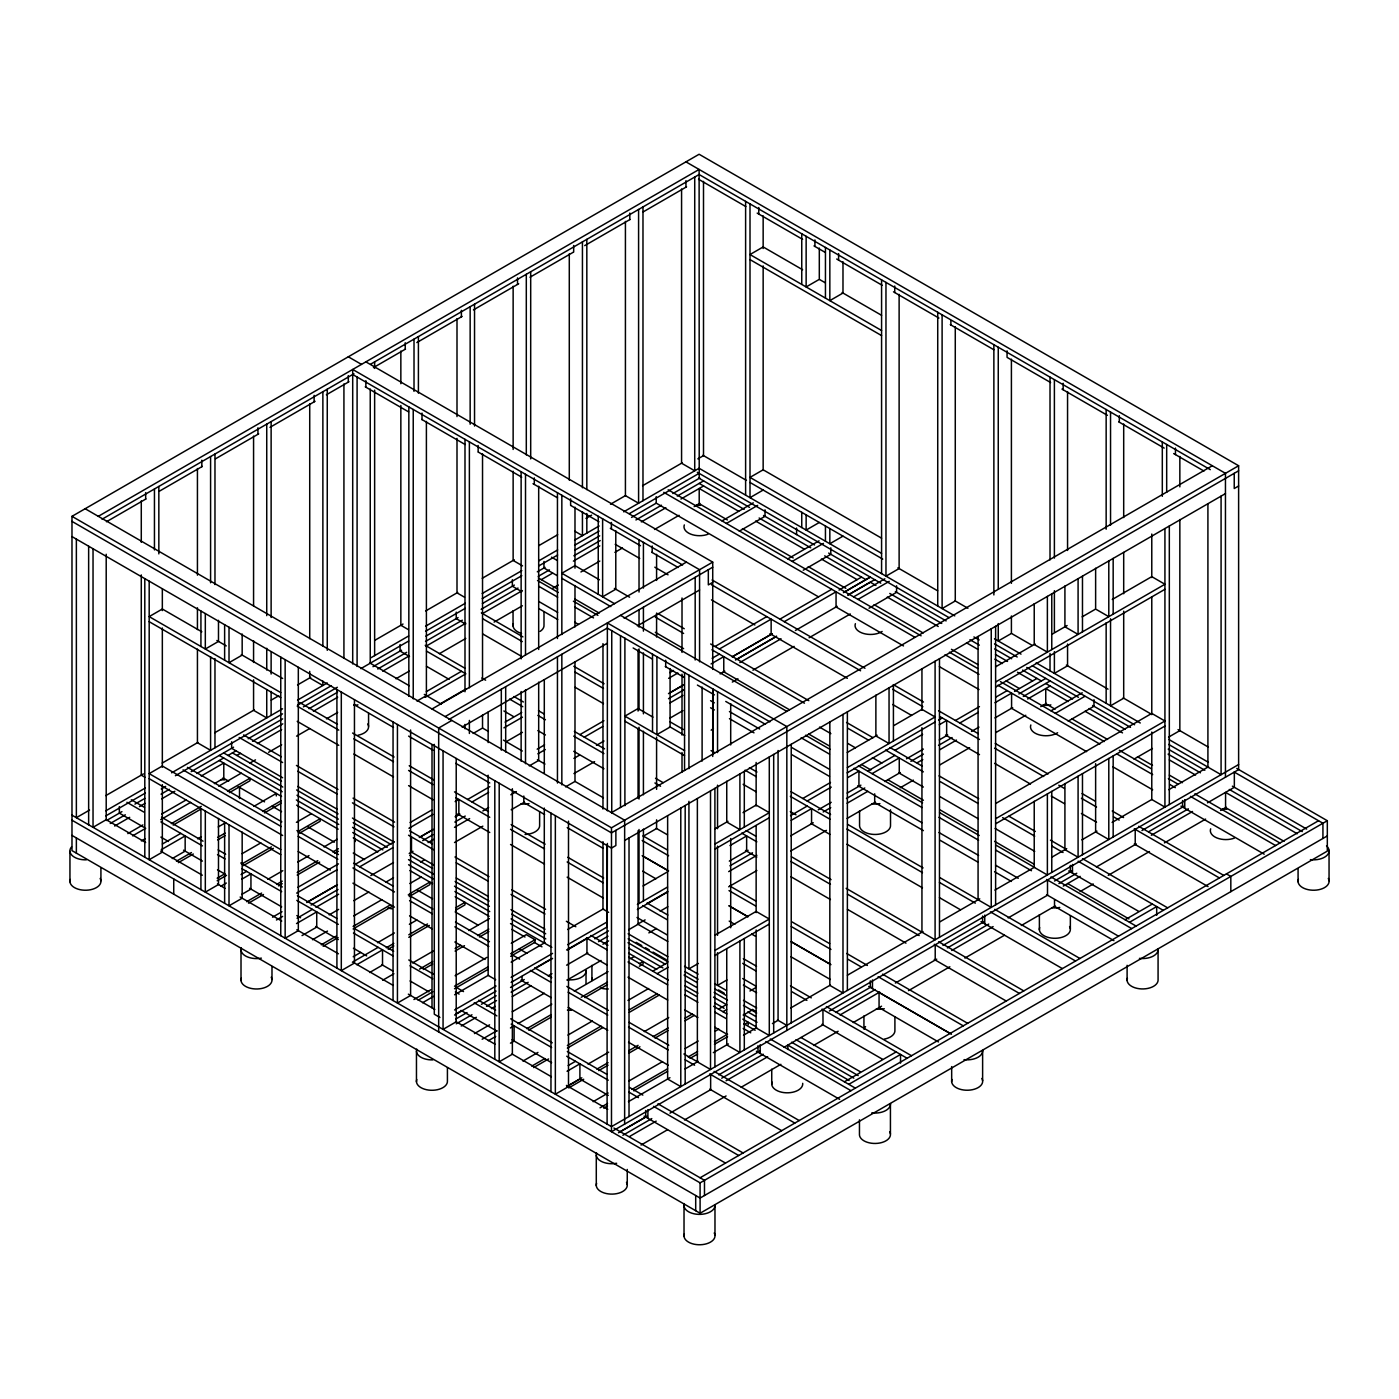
<?xml version="1.0" encoding="UTF-8"?>
<svg xmlns="http://www.w3.org/2000/svg" width="1399" height="1399" viewBox="0 0 1399 1399"><rect width="100%" height="100%" fill="white"/><g stroke="black" fill="none" stroke-linecap="round" stroke-linejoin="round"><path stroke-width="1.5" d="M1236.768 768.436L1327.319 820.723L1327.319 851.117L700.095 1213.248L71.979 850.609L71.979 516.336L699.115 154.257L1238.622 465.745L1238.622 769.625L611.485 1131.704L611.485 827.806L1238.622 465.745M98.297 516.336L699.115 169.454L699.22 478.353M102.057 519.221L353.947 373.795M370.875 364.037L699.115 174.525M106.446 521.757L145.916 498.971M159.084 491.364L202.313 466.409M215.481 458.82L258.71 433.847M269.99 427.342L315.107 401.286M326.387 394.78L348.946 381.752M373.446 367.605L405.518 349.085M416.832 342.563L462.107 316.419M473.422 309.896L518.697 283.752M530.011 277.212L573.398 252.17M584.712 245.629L629.987 219.503M643.19 211.879L686.577 186.819M105.817 795.611L143.415 773.909M162.214 763.067L197.924 742.432M214.851 732.674L254.321 709.888M271.249 700.112L278.768 695.775M297.567 684.915L310.718 677.326M374.722 640.375L403.017 624.041M425.646 610.961L457.718 592.459M482.235 578.294L514.307 559.775M538.825 545.627L557.694 534.733M585.989 518.399L591.637 515.129M610.506 504.235L625.598 495.526M642.578 485.733L682.187 462.859M89.536 810.091L76.368 817.681L76.368 539.122M697.856 458.872L703.505 455.619L703.505 181.398M105.817 810.808L145.304 788.022M171.622 772.825L282.528 708.803M297.567 700.112L327.261 682.957M370.875 657.792L408.63 635.985M425.611 626.192L465.22 603.319M482.2 593.508L521.81 570.652M538.79 560.842L557.641 549.947M574.622 540.154L599.139 525.989M623.674 511.842L699.115 468.28M105.817 815.879L145.304 793.093M175.382 775.728L282.528 713.857M297.567 705.183L331.406 685.65M360.855 668.635L370.245 663.213L370.245 389.009M370.91 662.829L408.63 641.057M425.611 631.246L465.22 608.373M482.2 598.58L521.81 575.706M538.79 565.913L557.641 555.018M574.622 545.225L599.139 531.06M629.323 513.643L699.115 473.334M106.604 820.496L121.94 811.63M134.934 804.128L144.901 798.374M161.252 788.949L165.659 786.395M191.191 771.653L233.563 747.188M248.183 738.742L282.615 718.876M303.373 706.897L337.334 687.276M372.973 666.693L401.565 650.203M425.873 636.16L458.068 617.571M482.393 603.529L514.36 585.079M537.303 571.824L545.068 567.347M575.024 550.052L599.699 535.817M631.544 517.42L656.376 503.08M672.902 493.55L699.815 478.003M110.259 823.486L125.315 814.795M139.428 806.611L145.041 803.358M161.06 794.142L169.384 789.316M196.822 773.507L223.665 757.978M228.037 755.443L236.169 750.756M252.572 741.278L282.773 723.843M309.004 708.698L337.509 692.243M377.765 669.002L406.672 652.319M425.541 641.424L462.352 620.177M481.151 609.317L518.015 588.035M538.178 576.388L549.457 569.883M573.887 555.77L600.206 540.574M635.933 519.956L661.465 505.214M677.273 496.085L703.592 480.889M114.648 826.022L129.705 817.331M161.689 798.864L174.858 791.257M201.194 776.043L223.788 763.015L223.788 778.194L214.379 783.632M236.816 755.443L240.541 753.292M257.364 743.586L281.636 729.561M313.393 711.234L337.666 697.209M382.749 671.188L409.173 655.939M426.153 646.128L465.78 623.255M482.76 613.444L522.387 590.57M541.308 579.658L552.622 573.118M573.38 561.121L599.804 545.872M641.319 521.914L665.854 507.75M680.946 499.023L703.592 485.96M574.989 565.668L561.838 573.258L614.563 603.703M127.816 833.612L142.873 824.92M161.689 814.043L186.154 799.931M249.879 763.085L255.492 759.849M268.556 752.312L281.636 744.758M296.571 736.136L309.651 728.582M326.457 718.876L337.666 712.406M395.952 678.76L409.173 671.135M439.356 653.7L465.78 638.451M494.092 622.1L522.387 605.767M552.622 588.314L558.288 585.044M580.935 571.964L599.804 561.069M614.895 552.36L622.45 547.988M654.522 529.469L679.057 515.304M694.149 506.595L699.815 503.325M132.608 835.868L145.706 828.295M160.693 819.657L190.649 802.361M218.734 786.151L241.205 773.175M141.369 840.939L145.111 838.77M171.325 823.644L201.281 806.349M227.495 791.204L249.966 778.229L249.966 780.764L229.366 792.656M173.196 825.095L201.281 808.867M763.154 490.052L750.004 497.659L750.004 203.887M162.389 843.999L180.768 833.384M426.363 691.596L461.478 671.31M722.024 520.9L753.274 502.853M416.989 701.056L426.398 695.635L426.398 421.414M161.252 849.718L185.158 835.92L185.158 851.117L172.287 858.549M425.191 697.332L465.867 673.846L426.503 651.13M726.413 523.436L757.646 505.389M197.644 838.84L201.386 836.672M218.244 826.949L225.729 822.612M253.814 806.401L276.285 793.425L276.285 795.961M439.986 703.977L465.867 689.042M739.267 531.2L765.008 516.336L765.008 509.831M432.011 708.996L686.402 562.118M176.466 861.189L191.436 852.551M217.649 837.406L225.152 833.087M262.592 811.472L281.321 800.665M178.338 862.641L193.324 854.002M217.649 839.942L225.152 835.623M264.463 812.924L281.321 803.183M445.162 716.585L712.721 562.118L712.721 669.422M448.939 719.471L607.218 628.081L769.905 721.849M624.181 618.306L712.721 567.19M451.825 720.433L438.674 728.04L438.674 1031.92M242.097 853.687L260.826 842.88M296.396 822.332L311.382 813.693M462.125 727.06L607.218 643.278M637.384 625.878L699.57 589.976M712.721 582.369L708.331 584.904L708.331 569.708M819.307 522.474L806.139 530.064L806.139 514.867M217.177 878.205L224.662 873.885M241.52 864.162L271.476 846.867M297.69 831.723L320.144 818.747L320.144 821.283L299.561 833.174M217.177 880.74L226.533 875.337M243.391 865.614L273.347 848.319M473.142 733.461L482.533 728.04L482.533 714.976M220.832 886.232L226.341 883.049M241.048 874.55L246.556 871.367M505.091 722.111L521.722 712.511M787.812 558.883L819.062 540.836M241.747 879.219L250.946 873.903L250.946 889.099L241.625 894.486M503.937 727.847L522.422 717.162M792.201 561.419L823.451 543.372M842.985 536.149L829.834 543.739L829.834 528.542M267.821 879.341L282.808 870.703M297.795 862.046L309.022 855.576M323.991 846.92L337.107 839.348M505.773 741.977L522.422 732.359M803.236 570.232L830.796 554.319L830.796 547.813M246.644 901.708L261.63 893.069M276.6 884.413L282.213 881.178M297.2 872.521L317.8 860.63M332.77 851.991L338.383 848.738M248.515 903.159L263.502 894.521M278.471 885.864L282.213 883.696M297.2 875.057L319.672 862.081M334.641 853.442L338.383 851.274M297.812 887.368L338.471 863.883M410.099 822.542L432.274 809.724M537.181 749.164L544.561 744.898M669.789 672.604L673.496 670.471M714.994 646.495L766.757 616.609M296.658 893.104L337.316 869.618M408.945 828.26L432.973 814.393M455.147 801.592L458.855 799.459L458.855 814.655L455.147 816.789L459.886 814.078M537.863 753.834L545.26 749.567M668.635 678.34L677.868 673.006M719.383 649.031L771.146 619.145L771.146 634.342M355.329 864.285L394.151 841.866M467.616 799.459L489.807 786.64M579.903 734.632L603.931 720.747M712.143 658.282L719.383 654.102M779.925 619.145L831.671 589.276M529.277 765.883L538.685 760.461L538.685 682.117M359.718 866.82L392.997 847.602M472.005 801.994L488.636 792.376M584.292 737.151L602.777 726.483M711.077 663.948L723.773 656.621L723.773 671.817M784.297 621.681L836.06 591.794L836.06 606.991M839.033 590.081L861.504 577.105M272.543 917.184L282.003 911.728M307.745 901.883L337.316 884.815M420.032 837.057L432.973 829.59M668.495 693.607L683.534 684.915M732.324 656.761L772.248 633.712M843.422 592.616L870.265 577.105L843.824 592.424M276.442 920L282.615 916.432M306.696 902.53L337.421 884.78M419.298 837.511L433.41 829.362M669.824 692.872L683.062 685.23M732.237 656.848L771.951 633.904M735.437 660.031L776.637 636.248M847.794 595.152L870.265 582.176L875.949 585.447M311.085 905.066L338.033 889.502M422.673 840.642L433.13 834.591M454.832 822.07L465.237 816.054M668.547 698.678L684.198 689.637M736.626 659.384L776.34 636.44M848.214 594.96L874.69 579.658M297.06 918.234L312.344 909.35M315.964 907.304L338.645 894.223M370.805 875.599L393.469 862.571M409.19 853.495L412.967 851.309M428.077 842.583L433.742 839.313M454.518 827.316L469.627 818.59M482.847 810.965L488.636 807.573M510.827 794.772L516.371 791.572M573.922 758.38L579.553 755.128M596.481 745.352L604.001 741.015M669.789 703.032L682.939 695.425M720.153 673.916L724.839 671.205M739.826 662.566L781.027 638.766M795.401 630.477L837.197 606.327M853.6 596.866L884.85 578.819M296.518 923.567L316.734 911.886L316.734 927.082L302.027 935.581M857.989 599.402L889.239 581.354M329.185 914.859L338.645 909.402M353.755 900.676L368.881 891.95M385.897 882.122L393.469 877.768M420.522 862.134L424.299 859.965M454.518 842.513L482.847 826.162M511.177 809.794L524.398 802.169M573.922 773.577L594.592 761.633M669.789 718.229L682.939 710.622M732.324 682.082L737.955 678.83M752.924 670.191L794.125 646.39M809.112 637.752L850.312 613.969M869.024 608.233L896.584 592.302L896.584 585.796M565.598 786.85L574.989 781.429L574.989 661.727M312.502 939.726L327.488 931.087M353.685 915.943L381.77 899.732M409.855 883.521L421.099 877.033M321.28 944.797L336.25 936.141M353.108 926.418L390.548 904.803M409.277 893.996L429.86 882.104L429.86 884.64L409.277 896.532M323.152 946.249L338.121 937.592M353.108 928.953L392.42 906.255M353.213 956.741L360.697 952.422M377.555 942.699L394.396 932.958M409.382 924.319L416.867 920M352.408 962.197L378.15 947.35M611.485 812.627L1212.303 465.745M356.797 964.733L382.522 949.869L382.522 965.065L369.668 972.497M386.316 947.753L393.801 943.433M408.788 934.794L427.517 923.987M455.602 907.759L464.958 902.355L464.958 904.891L455.602 910.294M388.188 949.204L393.801 945.969M408.788 937.313L429.388 925.439M1238.622 470.798L611.485 832.877L71.979 521.39M382.679 980.244L393.906 973.756M412.635 962.949L433.235 951.058M468.805 930.527L489.405 918.636M624.636 840.484L1225.454 493.602M1238.622 485.995L1234.233 488.531L1234.233 473.334M643.418 836.13L656.586 828.523L656.586 819.814M419.543 969.105L432.641 961.533M455.112 948.557L460.726 945.322M477.584 935.581L488.811 929.111M423.285 969.472L432.641 964.068M455.112 951.093L464.468 945.689M479.455 937.033L488.811 931.629M1032.287 645.429L1011.46 633.415L998.256 640.987L998.256 623.569M413.929 999.516L430.77 989.775M455.112 975.733L486.939 957.353M511.282 943.293L526.269 934.654L535.03 939.726L535.03 942.244L510.687 956.304M418.196 1000.18L432.903 991.699M714.872 828.89L728.005 821.318M743.009 812.662L756.142 805.072L769.293 812.679L714.906 844.069M847.269 752.452L877.138 735.209M893.944 725.521L921.941 709.345L935.092 716.953L847.374 767.596M995.633 666.798L1035.138 643.995M1052.065 634.219L1067.122 625.528M1082.161 616.837L1095.33 609.247M1112.275 599.471L1151.779 576.65L1164.93 584.257L995.616 682.013M422.585 1002.716L433.62 996.35M454.518 986.208L488.234 966.744M510.687 953.768L535.03 939.726M454.518 988.726L488.234 969.28M454.623 994.759L488.531 975.173M511.16 962.127L545.068 942.541M567.679 929.478L603.494 908.808M643.068 885.969L667.568 871.822M714.906 849.141L769.293 817.733M802.799 798.479L830.516 782.461M847.147 772.86L935.092 722.006M938.572 720.083L942.279 717.949M995.616 687.066L1164.93 589.311M730.016 845.556L746.646 835.955L746.646 851.152M807.171 801.015L831.198 787.13M847.846 777.529L858.934 771.129L858.934 786.325M894.905 750.371L922.623 734.353M939.271 724.752L946.651 720.485L946.651 735.682M867.677 771.111L894.87 755.408M790.54 815.687L807.171 806.069M955.43 720.485L979.457 706.6M996.088 696.999L1007.193 690.599M454.588 1009.973L496.05 986.033M511.125 977.341L552.57 953.401M567.644 944.692L607.218 921.854M637.384 904.436L667.533 887.036M535.187 968.125L551.836 958.525M566.612 949.973L586.95 938.239L586.95 953.436M647.475 903.299L667.813 891.548M872.067 773.647L899.26 757.943L899.26 773.14M1014.502 691.403L1036.974 678.428M455.584 1014.118L461.268 1010.847M791.222 820.339L811.56 808.605L811.56 823.801M959.819 723.021L978.303 712.336M994.934 702.735L1011.582 693.135L1011.582 708.331M454.588 1015.044L496.05 991.104M511.125 982.395L552.57 958.455M567.644 949.764L607.218 926.907L607.358 843.44M637.384 909.507L667.533 892.09M455.672 1019.102L467.021 1012.561M481.413 1004.29L496.19 995.756M510.513 987.449L524.258 979.545M594.785 938.834L608.478 930.912M729.316 861.119L748.115 850.277M818.275 809.794L831.198 802.327M847.164 793.076L860.892 785.154M906.517 758.818L923.375 749.077M939.271 739.949L947.718 735.017M1018.892 693.939L1045.753 678.428M456.266 1023.823L471.953 1014.765M486.537 1006.353L496.523 1000.582M511.125 992.153L528.14 982.325M598.545 941.667L608.005 936.211M729.946 865.824L752.505 852.795M823.189 811.997L830.744 807.625M846.482 798.532L864.792 787.969M910.906 761.336L923.427 754.113M938.554 745.387L952.107 737.553M1023.281 696.475L1050.142 680.963M461.233 1026.027L476.342 1017.3M491.451 1008.574L495.246 1006.388M512.244 996.56L531.13 985.665M548.128 975.855L551.923 973.652M566.612 965.17L587.825 952.929M602.934 944.203L608.6 940.932M637.542 924.232L645.096 919.877M660.188 911.151L667.813 906.744M728.687 871.612L756.876 855.331M790.715 835.798L813.274 822.769M847.112 803.236L867.8 791.309M884.745 781.516L900.309 772.528M917.167 762.787L922.78 759.552M939.638 749.812L956.496 740.088M971.483 731.432L978.968 727.113M994.934 717.932L1012.684 707.649M1027.653 699.01L1050.124 686.035M628.658 929.723L638.066 924.302L638.066 830.744M474.453 1033.581L489.563 1024.855M512.244 1011.757L544.368 993.22M567.032 980.122L601.045 960.483M648.856 932.888L656.411 928.516M728.687 886.809L756.876 870.528M790.715 850.994L826.442 830.376M847.112 818.432L875.302 802.152M900.309 787.724L913.425 780.152M939.638 765.008L969.612 747.713M995.826 732.569L1025.782 715.274M1040.769 706.635L1046.382 703.382M482.165 1039.23L496.855 1030.748M1050.981 710.814L1082.231 692.785M488.373 1040.699L495.736 1036.449M510.443 1027.968L514.115 1025.852L514.115 1041.048L510.443 1043.164M518.05 1023.613L551.801 1004.132M574.307 991.139L608.058 971.64M630.564 958.647L634.324 956.479M1055.371 713.35L1084.785 696.37M526.811 1028.685L551.189 1014.607M581.197 997.277L607.463 982.115M639.343 963.719L643.085 961.55L643.085 964.086L639.343 966.237M528.682 1030.136L551.189 1017.143M584.957 997.644L607.463 984.651M1068.241 721.115L1093.966 706.268L1093.966 699.745M652.738 971.168L667.533 962.617M714.872 935.266L756.142 911.431L769.293 919.038L714.906 950.428M657.128 973.687L668.215 967.286M522.946 1061.072L537.95 1052.415M567.959 1035.085L592.354 1021.008M627.976 1000.442L648.611 988.533M698.346 963.439L688.938 968.877L688.938 801.33M714.906 955.5L769.293 924.092M531.725 1066.143L544.858 1058.571M567.364 1045.578L601.115 1026.079M629.253 1009.833L657.39 993.587M533.596 1067.594L548.6 1058.938M567.364 1048.096L602.986 1027.531M629.253 1012.369L659.261 995.039M995.633 803.551L1151.779 713.403L1164.93 721.01L995.616 818.747M568.169 1065.548L575.514 1061.299M567.05 1071.267L579.903 1063.835L579.903 1079.031L608.25 1095.382M995.616 823.819L1164.93 726.064M726.938 979.965L717.547 985.386L717.547 952.736M588.052 1064.079L608.687 1052.17M644.309 1031.605L668.705 1017.528M1168.567 737.133L1179.847 730.628L1179.847 519.536M566.822 1086.481L581.827 1077.807M596.831 1069.151L608.075 1062.663M628.711 1050.736L638.084 1045.333M653.088 1036.676L668.092 1028.003M684.968 1018.262L692.47 1013.925M567.05 1086.446L579.903 1079.031M1134.029 759.097L1152.409 748.5M568.693 1087.932L583.698 1079.259M598.702 1070.602L608.075 1065.181M628.711 1053.272L639.955 1046.784M654.959 1038.11L668.092 1030.538M684.968 1020.798L694.341 1015.377M718.544 1009.151L725.924 1004.884M749.969 990.999L755.512 987.799M722.916 1011.687L726.623 1009.536M593.141 1101.678L608.145 1093.004M628.763 1081.095L662.531 1061.614M685.038 1048.62L698.153 1041.031M715.046 1031.29L718.789 1029.122M743.254 1015.132L752.505 1009.798M600.031 1107.816L607.533 1103.496M631.911 1089.419L667.55 1068.836M688.186 1056.927L697.559 1051.506M714.434 1041.765L727.567 1034.193M744.443 1024.435L748.185 1022.284L748.185 1024.802M603.773 1108.183L607.533 1106.014M633.782 1090.853L667.55 1071.372M690.057 1058.378L697.559 1054.042M714.434 1044.301L727.567 1036.729M628.448 1101.643L669.946 1077.685M685.038 1068.976L698.241 1061.351M713.333 1052.643L728.424 1043.934M743.499 1035.225L756.702 1027.6M790.697 1007.98L830.394 985.053M847.409 975.225L923.043 931.559M940.058 921.749L979.755 898.823M994.881 890.096L1034.578 867.17M1051.593 857.342L1066.72 848.616M1081.847 839.872L1096.973 831.146M1112.1 822.42L1151.797 799.494M1168.812 789.666L1208.526 766.739M772.423 1023.578L778.071 1020.326L778.071 750.511M1238.622 764.553L611.485 1126.632L71.979 815.162M619.967 1131.861L645.708 1117.014L645.708 1110.491M618.48 1132.77L647.405 1116.052M718.719 1074.887L760.322 1050.859M829.38 1011.005L870.912 987.029M942.978 945.409L983.497 922.011M1054.514 881.02L1072.386 870.703M1141.934 830.551L1183.974 806.279M622.87 1135.289L651.794 1118.588M721.709 1078.227L763.277 1054.234M835.64 1012.439L875.284 989.548M947.368 947.945L988.726 924.074M1058.903 883.556L1076.775 873.238M1148.649 831.74L1188.363 808.814M629.725 1136.39L656.183 1121.124M669.981 1113.149L710.972 1089.489M726.081 1080.762L767.649 1056.752M784.105 1047.256L823.032 1024.785L822.927 1009.658M840.03 1014.974L879.674 992.083M895.36 983.042L936.718 959.154M951.757 950.481L993.115 926.593M1008.154 917.919L1047.624 895.133M1063.292 886.092L1080.15 876.351M1096.414 866.96L1136.32 843.912M1151.307 835.273L1192.508 811.472M1207.494 802.834L1234.338 787.305L1234.338 772.108M641.057 1145.047L667.515 1129.762M684.513 1119.952L726.081 1095.959M741.208 1087.233L780.887 1064.324M813.588 1045.438L838.141 1031.255M853.25 1022.547L881.562 1006.196M908.528 990.632L949.869 966.761M964.908 958.07L1004.395 935.284M1021.305 925.508L1055.143 905.975M1080.15 891.548L1093.249 883.976M1108.235 875.337L1149.436 851.536M1164.423 842.898L1205.623 819.097M1220.61 810.458L1226.224 807.206M844.401 1081.812L896.147 1051.926M1125.111 919.738L1152.304 904.034M848.773 1084.347L900.536 1054.461L900.536 1063.135M1129.5 922.273L1156.693 906.569L1156.693 915.261M700.095 1177.783L1318.54 820.723M71.979 820.216L700.095 1182.854L1327.319 820.723M1327.319 835.92L700.095 1198.051L71.979 835.413M685.965 161.864L1225.454 473.334L1225.454 777.232M699.203 174.578L1210.31 469.662M698.521 179.229L745.842 206.562M757.191 213.12L802.624 239.351M813.991 245.909L825.34 252.467M836.707 259.025L882.139 285.256M893.489 291.814L938.921 318.045M950.288 324.603L993.832 349.733M1050.614 382.522L1007.07 357.375L1007.035 350.852M1061.963 389.079L1107.396 415.311M1118.763 421.868L1164.195 448.1M1173.656 453.556L1203.944 471.043M802.624 269.745L763.154 246.941L750.004 254.548L881.58 330.514M819.552 279.503L825.183 282.755M842.111 292.531L881.58 315.317M750.004 259.602L881.58 335.585M881.58 538.178L763.154 469.802L750.004 477.391L881.58 553.357M702.91 455.27L746.436 480.399M750.004 482.463L882.734 559.093M897.878 567.837L937.627 590.798M954.678 600.626L967.916 608.268M1066.353 665.102L1108.008 689.147M1123.152 697.891L1151.534 714.294M1178.045 729.596L1208.334 747.083M1234.268 772.073L1322.929 823.259L1322.929 838.456M699.203 468.333L954.765 615.875M994.514 638.818L1021.025 654.12M1036.169 662.864L1140.272 722.986M1168.672 739.372L1208.421 762.315M697.314 472.302L949.082 617.659M994.514 643.89L1017.23 657.005M1032.375 665.749L1134.606 724.769M1168.672 744.443L1221.082 774.696L1221.082 496.12M698.591 478.003L749.479 507.365M763.522 515.479L814.585 544.963M828.663 553.077L880.775 583.173M895.377 591.602L946.126 620.911M973.914 636.947L979.125 639.955M994.672 648.926L1011.652 658.737M1026.744 667.445L1078.437 697.297M1092.602 705.481L1130.497 727.358M1168.235 749.147L1204.836 770.272M1232.379 786.168L1306.666 829.065M699.203 483.424L744.163 509.358M759.132 518.015L810.738 547.813M824.693 555.858L865.894 579.641M889.781 593.456L941.737 623.429M969.944 639.71L979.335 645.149M995.458 654.47L1007.525 661.43M1022.564 670.104L1041.363 680.963M1045.753 683.499L1072.613 699.01M1089.139 708.541L1125.041 729.281M1168.113 754.148L1200.447 772.808M1229.301 789.456L1302.294 831.601M738.672 511.282L699.203 488.478L699.203 503.675L727.393 519.956M755.6 521.04L804.477 549.265M821.388 559.023L857.115 579.658M887.281 597.076L938.239 626.49M966.534 642.823L977.866 649.363M994.846 659.174L1002.401 663.528M1017.493 672.254L1032.584 680.963M1068.224 701.529L1045.753 688.553L1045.753 703.749L1055.108 709.153M1085.082 711.269L1122.523 732.884M1169.354 759.919L1195.568 775.063M1297.258 833.769L1225.576 792.394L1225.576 807.573L1284.055 841.341M742.432 528.647L793.198 557.939M808.237 566.63L845.835 588.332M874.078 604.648L923.13 632.96M951.442 649.311L977.866 664.56M1006.161 680.911L1019.381 688.535M1071.966 718.894L1107.553 739.441M1137.509 756.737L1152.496 765.393M1169.354 775.116L1182.452 782.688M668.162 489.807L921.102 635.828M949.414 652.179L977.744 668.53M1000.39 681.61L1104.213 741.54M1119.305 750.266L1151.394 768.785M1168.392 778.596L1177.818 784.052M1194.833 793.863L1279.945 843.002M663.773 492.326L914.841 637.279M945.042 654.715L979.02 674.335M997.889 685.23L1099.824 744.076M1116.804 753.886L1152.671 774.591M1169.669 784.402L1175.335 787.672M1190.444 796.398L1275.556 845.538M818.572 596.901L656.236 503.168L656.236 496.662M835.553 606.694L903.509 645.936M939.376 666.641L979.02 689.532M1011.11 708.051L1086.603 751.648M1113.027 766.897L1152.671 789.788M1180.983 806.139L1264.206 854.177M365.856 361.851L712.721 562.118M348.316 356.797L361.467 364.387M1226.433 873.903L1230.823 876.439L1230.823 891.635M712.074 579.973L864.967 668.25M893.279 684.601L923.48 702.036M938.589 710.762L978.216 733.636M995.214 743.446L1048.061 773.962M1082.039 793.583L1095.26 801.207M1112.24 811.018L1123.572 817.558M1138.681 826.284L1223.81 875.424M352.705 374.512L682.59 564.986M711.461 584.695L860.577 670.786M892.667 689.305L922.868 706.74M939.866 716.55L979.492 739.441M994.602 748.168L1043.671 776.497M1058.781 785.206L1064.447 788.476M1081.427 798.287L1096.536 807.013M1113.517 816.824L1119.183 820.094M1134.292 828.82L1219.421 877.96M365.244 386.823L408.595 411.866M421.798 419.473L465.15 444.515M478.353 452.122L521.705 477.164M533.019 483.687L557.519 497.834M570.722 505.459L598.999 521.792M610.314 528.315L640.48 545.732M651.777 552.255L678.165 567.487M615.193 544.298L639.728 558.463M654.819 567.19L668.04 574.814M711.461 599.874L754.865 624.951M769.975 633.66L847.357 678.34M892.667 704.501L911.536 715.396M945.514 735.017L979.492 754.638M994.602 763.347L1030.468 784.052M1051.226 796.048L1064.447 803.673M1081.427 813.484L1096.536 822.21M1134.292 843.999L1208.071 886.599M574.919 531.288L582.439 535.642L582.439 511.702M574.762 565.528L599.471 579.798M614.388 588.419L629.602 597.181M657.81 613.479L684.233 628.728M710.657 643.995L808.814 700.672M846.57 722.461L872.993 737.71M889.991 747.521L922.081 766.057M939.061 775.868L978.705 798.742M1008.906 816.177L1035.33 831.443M1050.439 840.169L1065.531 848.878M1082.546 858.689L1167.658 907.846M551.486 557.169L557.152 560.439M655.309 617.099L683.621 633.45M711.934 649.801L804.442 703.19M847.846 728.267L868.622 740.246M885.602 750.056L923.357 771.863M940.338 781.656L978.093 803.463M1002.628 817.628L1034.718 836.147M1051.716 845.958L1063.048 852.498M1078.157 861.224L1163.269 910.364M557.152 575.619L543.949 567.994L543.949 561.489M561.838 578.329L610.786 606.589M655.309 632.296L683.621 648.646M723.266 671.537L789.333 709.678M819.534 727.113L830.866 733.653M847.846 743.464L855.401 747.818M872.381 757.628L881.825 763.067M898.823 772.878L923.357 787.042M940.338 796.853L978.093 818.66M995.091 828.47L1034.718 851.344M1068.696 870.965L1138.681 911.361M620.509 615.35L786.833 711.374M522.544 565.878L513.136 560.457L513.136 471.236M538.37 577.962L557.676 589.101M574.657 598.912L599.192 613.077M808.674 734.02L829.432 745.999M861.504 764.519L870.947 769.975M887.84 779.733L923.427 800.263M940.285 810.004L977.744 831.618M994.584 841.359L1033.913 864.057M1067.682 883.556L1128.941 918.916M537.513 580.498L558.271 592.476M573.38 601.203L597.915 615.368M805.562 735.244L830.097 749.409M858.409 765.76L922.588 802.816M939.568 812.627L979.213 835.5M996.21 845.311L1033.966 867.118M1050.964 876.928L1136.075 926.068M538.79 586.286L557.659 597.198M574.657 606.991L593.526 617.903M801.172 737.78L829.485 754.131M854.02 768.296L921.976 807.52M938.974 817.331L978.601 840.222M995.598 850.032L1031.465 870.738M1046.574 879.464L1131.686 928.604M633.135 647.964L652.039 658.877M665.277 666.519L684.163 677.431M697.402 685.073L714.417 694.883M725.749 701.441L765.445 724.35M521.792 591.672L512.366 586.233L512.366 579.711M538.79 601.483L557.659 612.377M574.657 622.188L578.434 624.374M710.57 700.654L714.329 702.84M729.439 711.566L759.64 729.001M791.729 747.521L829.485 769.31M857.797 785.661L921.976 822.717M938.974 832.527L978.601 855.419M995.598 865.229L1018.245 878.292M1046.574 894.661L1118.448 936.158M538.86 608.617L557.729 619.512M710.587 707.772L714.364 709.958M729.456 718.666L753.991 732.831M791.729 754.621L829.485 776.41M923.375 830.621L874.69 802.519L874.69 793.828M940.233 840.362L977.691 861.976M994.549 871.717L1011.39 881.44M1113.919 940.635L1054.514 906.342L1054.514 899.837M464.52 597.216L457.001 592.861L457.001 438.359M481.361 612.902L522.894 636.877M573.852 666.309L604.071 683.744M670.138 721.884L683.342 729.509M749.409 767.666L756.964 772.021M790.942 791.642L830.586 814.515M847.567 824.326L923.078 867.922M940.058 877.733L977.814 899.522M994.811 909.35L1079.941 958.49M482.638 618.708L522.282 641.599M575.129 672.115L603.459 688.448M652.966 717.145L638.066 708.541L624.898 716.148L684.548 750.581M669.526 726.606L684.671 735.454M711.042 750.581L714.819 752.749M745.02 770.184L756.352 776.725M790.33 796.346L829.974 819.237M846.955 829.047L922.466 872.626M939.446 882.437L975.313 903.142M990.422 911.868L1075.551 961.026M465.657 624.094L456.214 618.638L456.214 612.132M482.638 633.904L522.282 656.796M575.129 687.294L603.459 703.645M743.131 784.297L756.352 791.921M790.33 811.542L795.996 814.813M811.088 823.521L829.974 834.434M846.955 844.244L922.466 887.823M939.446 897.633L960.221 909.63M980.979 921.609L1062.313 968.563M624.898 721.202L684.548 755.652M408.368 629.62L400.848 625.283L400.848 405.483M425.226 645.324L464.87 668.197M481.851 678.008L485.628 680.194M513.94 696.545L523.383 701.983M538.475 710.709L544.141 713.98M574.342 731.415L604.543 748.85M655.519 778.281L663.074 782.636M746.122 830.586L755.565 836.042M791.432 856.748L831.058 879.621M846.168 888.348L935.092 939.796L935.092 661.237M938.677 941.754L1023.788 990.894M509.551 699.08L522.771 706.705M537.863 715.414L545.418 719.786M573.73 736.119L603.931 753.571M654.907 782.985L660.573 786.255M741.732 833.122L756.842 841.831M790.82 861.452L830.446 884.343M847.444 894.153L919.178 935.564M934.287 944.29L1019.399 993.43M409.505 656.498L400.079 651.06L400.079 644.554M426.503 666.309L449.149 679.389M503.885 710.989L513.328 716.445M537.863 730.61L545.418 734.982M573.73 751.315L603.931 768.751M745.51 850.487L756.842 857.027M790.82 876.648L830.446 899.54M847.444 909.35L905.957 943.136M934.287 959.487L1006.161 1000.985M369.633 662.864L409.225 685.72M424.299 694.411L441.262 704.222M482.742 728.162L488.391 731.432M503.483 740.123L522.317 751.018M537.408 759.727L544.945 764.081M575.111 781.481L603.389 797.815M656.166 828.295L667.48 834.818M85.147 508.729L624.654 820.216L624.636 1124.096M643.015 835.885L667.515 850.032M729.613 885.882L756.037 901.148M791.904 921.854L829.659 943.643M846.657 953.453L867.415 965.45M882.524 974.176L967.653 1023.316M642.176 840.467L668.6 855.733M729.001 890.603L755.443 905.852M791.292 926.558L830.936 949.449M847.934 959.259L861.137 966.884M878.135 976.694L963.264 1025.852M71.979 516.336L611.485 827.806M642.176 855.663L668.6 870.912M729.001 905.8L747.888 916.695M791.292 941.754L830.936 964.645M868.692 986.435L950.026 1033.389M642.701 855.978L667.236 870.143M729.194 905.922L747.923 916.73M790.995 941.597L830.324 964.296M951.477 1034.246L879.062 992.451L879.062 1007.63L938.484 1041.94M71.979 536.586L611.485 848.074L615.875 845.538L615.875 830.341M353.877 704.519L393.504 727.41M408.613 736.119L433.148 750.284M455.777 763.347L489.755 782.968M544.578 814.515L523.821 802.536L523.821 796.031M567.225 827.596L603.074 848.301M642.701 871.175L655.921 878.799M729.194 921.102L734.825 924.354M751.683 934.077L755.425 936.246M790.995 956.794L830.324 979.492M201.823 631.806L162.336 609.02L149.186 616.609L280.762 692.592M216.862 640.497L226.253 645.918M241.293 654.592L282.65 678.48M299.718 702.525L337.474 724.315M352.583 733.041L394.098 757.016M409.207 765.725L433.742 779.89M454.518 791.886L488.478 811.507M511.142 824.571L545.12 844.192M567.767 857.272L603.634 877.977M647.055 903.037L667.813 915.033M743.324 958.63L756.527 966.254M790.505 985.875L811.28 997.854M826.389 1006.581L911.501 1055.72M297.218 706.145L338.75 730.121M353.86 738.829L393.486 761.721M408.595 770.447L433.13 784.612M455.794 797.692L489.755 817.296M510.53 829.292L544.508 848.913M567.155 861.976L603.021 882.699M642.666 905.573L667.201 919.738M742.712 963.334L755.915 970.958M791.782 991.681L806.891 1000.39M822 1009.116L907.112 1058.256M149.186 621.681L280.762 697.646M297.218 721.342L338.75 745.317M353.86 754.026L393.486 776.917M408.595 785.626L433.13 799.808M457.665 813.973L489.755 832.492M510.53 844.489L544.508 864.092M567.155 877.173L603.021 897.878M637 917.499L667.201 934.934M742.712 978.531L755.915 986.155M822 1024.313L882.524 1059.253M637.524 923.987L667.76 941.457M743.376 985.106L756.597 992.748M608.617 912.358L602.969 909.105L602.969 841.656M628.151 933.78L667.848 956.689M684.548 966.342L698.084 974.141M714.609 983.689L726.431 990.509M743.446 1000.337L756.667 1007.98M777.442 1019.976L786.833 1025.397M636.143 942.349L641.756 945.584M645.499 947.753L649.258 949.904M653.001 952.072L666.099 959.644M718.544 989.915L724.157 993.168M752.26 1009.379L756.002 1011.547M800.997 1037.516L860.402 1071.809M628.151 938.834L667.848 961.76M684.845 971.571L698.084 979.213M715.099 989.041L726.431 995.581M743.446 1005.409L756.667 1013.033M628.011 942.716L665.469 964.331M684.076 975.068L697.297 982.71M714.155 992.451L727.463 1000.128M747.87 1011.914L755.757 1016.461M795.996 1039.684L858.199 1075.604M628.746 948.207L662.951 967.951M685.353 980.874L696.667 987.414M713.525 997.137L726.85 1004.832M743.481 1014.45L757.034 1022.267M791.607 1042.22L853.81 1078.139M628.606 953.174L656.691 969.402M684.793 985.613L697.891 993.185M714.749 1002.926L724.122 1008.329M742.834 1019.137L755.95 1026.709M849.106 1080.483L787.847 1045.123L787.847 1049.46M243.583 734.93L281.339 756.737M296.431 765.445L337.963 789.421M353.055 798.147L394.588 822.122M409.697 830.831L432.343 843.912M454.99 856.992L488.968 876.613M511.632 889.694L545.593 909.298M566.368 921.294L575.811 926.733M590.903 935.459L607.9 945.269M628.658 957.248L668.302 980.139M685.283 989.95L696.615 996.49M713.595 1006.301L726.815 1013.925M743.796 1023.736L755.128 1030.276M770.237 1039.002L855.366 1088.142M239.194 737.465L282.615 762.525M297.707 771.251L337.351 794.142M352.443 802.851L393.976 826.826M408.56 835.238L433.62 849.718M456.266 862.798L488.356 881.318M511.02 894.398L544.998 914.019M586.513 937.995L607.288 949.973M628.046 961.97L667.69 984.861M684.671 994.654L697.891 1002.296M714.872 1012.107L726.203 1018.629M743.184 1028.44L750.738 1032.812M765.848 1041.538L850.977 1090.678M282.615 777.722L231.639 748.308L231.639 741.785M297.707 786.448L337.351 809.322M352.443 818.048L393.976 842.023M410.974 851.834L433.62 864.914M456.266 877.995L488.356 896.514M511.02 909.595L544.998 929.216M586.513 953.191L607.288 965.17M628.046 977.167L667.69 1000.04M684.671 1009.851L697.891 1017.493M714.872 1027.286L726.203 1033.826M756.404 1051.261L839.627 1099.317M232.426 752.907L281.496 781.237M296.588 789.963L338.103 813.921M353.195 822.647L390.933 844.436M409.82 855.331L432.466 868.412M455.112 881.475L489.09 901.096M511.719 914.159L545.697 933.78M223.648 752.907L282.773 787.042M296.973 795.244L338.348 819.132M352.583 827.351L387.226 847.357M408.525 859.651L433.742 874.2M454.5 886.197L489.388 906.325M511.107 918.881L545.785 938.886M219.258 755.443L282.161 791.747M296.361 799.948L338.768 824.431M352.758 832.51L382.836 849.893M408.595 864.757L433.13 878.922M454.92 891.495L489.737 911.606M510.495 923.585L551.818 947.333M219.258 760.514L281.549 796.468M296.64 805.177L338.156 829.152M353.248 837.861L377.782 852.026M409.872 870.563L432.518 883.626M455.165 896.707L489.125 916.31M511.772 929.391L524.992 937.015M534.418 942.471L541.973 946.826M223.036 777.879L228.702 781.149M238.145 786.605L264.551 801.854M272.106 806.209L281.549 811.665M307.955 826.914L334.378 842.163M353.248 853.058L364.579 859.598M417.427 890.114L432.518 898.823M455.165 911.903L477.811 924.966M519.326 948.942L526.881 953.296M187.431 767.351L281.811 821.843M296.92 830.551L338.453 854.527M353.545 863.253L393.189 886.144M408.281 894.853L432.833 909.018M455.479 922.098L489.458 941.719M512.104 954.8L519.659 959.154M534.768 967.881L551.748 977.674M566.857 986.4L608.373 1010.375M629.148 1022.372L668.774 1045.245M683.884 1053.972L697.104 1061.596M714.102 1071.407L799.214 1120.564M183.042 769.887L281.199 826.547M298.197 836.357L337.841 859.248M352.933 867.957L394.466 891.932M409.575 900.659L432.221 913.739M454.867 926.82L488.846 946.424M530.378 970.399L551.136 982.395M568.134 992.206L607.761 1015.079M628.536 1027.076L668.18 1049.967M685.16 1059.777L694.603 1065.216M709.713 1073.942L794.824 1123.082M282.65 835.483L162.336 766.022L149.186 773.63L280.762 849.595M298.197 851.554L330.286 870.073M352.933 883.154L394.466 907.129M409.575 915.855L432.221 928.936M454.867 941.999L485.068 959.452M520.935 980.157L551.136 997.592M568.134 1007.402L607.761 1030.276M628.536 1042.272L668.18 1065.164M709.713 1089.139L781.586 1130.637M149.186 778.683L280.762 854.649M145.041 777.319L141.282 775.151L141.282 574.919M495.666 979.737L488.146 975.4L488.146 775.203M131.296 799.756L144.499 807.398M161.497 817.191L203.03 841.166M218.122 849.893L225.676 854.247M240.768 862.973L282.301 886.949M297.41 895.657L337.037 918.548M354.034 928.359L393.679 951.25M408.77 959.959L433.323 974.124M455.969 987.204L463.524 991.576M478.615 1000.285L495.613 1010.095M510.705 1018.822L552.238 1042.797M567.329 1051.506L606.974 1074.397M629.62 1087.478L642.841 1095.102M657.95 1103.828L743.079 1152.968M126.907 802.292L143.887 812.102M160.885 821.913L202.418 845.888M217.51 854.597L225.064 858.969M242.044 868.779L281.689 891.653M296.798 900.379L338.313 924.354M353.422 933.063L393.067 955.954M410.047 965.765L432.711 978.845M455.357 991.926L459.134 994.094M474.226 1002.821L496.89 1015.901M511.195 1024.155L551.626 1047.501M566.717 1056.228L608.25 1080.203M629.025 1092.182L638.451 1097.638M653.56 1106.364L738.689 1155.504M143.887 827.299L119.352 813.134L119.352 806.611M160.885 837.109L168.44 841.464M183.531 850.19L202.418 861.084M217.51 869.793L225.064 874.165M249.599 888.33L281.689 906.849M296.798 915.576L300.575 917.744M315.667 926.47L338.313 939.551M353.422 948.26L366.643 955.902M381.735 964.611L393.067 971.151M410.047 980.961L428.933 991.856M461.023 1010.393L496.89 1031.098M511.982 1039.807L551.626 1062.698M644.117 1116.105L725.451 1163.059M105.939 819.569L145.636 842.478M160.745 851.204L202.33 875.214M217.457 883.941L225.012 888.313M240.138 897.039L281.724 921.049M296.833 929.775L338.418 953.786M353.545 962.512L393.241 985.438M408.351 994.164L434.827 1009.448M455.584 1021.427L495.036 1044.214M511.947 1053.972L551.381 1076.74M566.42 1085.414L607.743 1109.267M439.933 1017.458L434.285 1014.205L434.285 744.373M613.916 1128.031L704.484 1180.319L704.484 1195.515M1329.05 850.365L1329.05 880.758M1298.08 868.762L1298.08 881.79M1207.914 503.797L1207.914 767.089M1184.761 799.633L1184.761 808.325M1182.592 800.56L1182.592 807.066M1179.847 456.424L1179.847 486.887M1175.457 448.082L1175.457 454.605M1169.319 526.007L1169.319 804.565M1166.679 444.462L1166.679 492.343M1164.93 528.542L1164.93 807.101L1151.779 799.511L1151.779 732.044M1162.307 441.944L1162.307 496.33M1151.779 534.033L1151.779 577.56M1151.779 597.146L1151.779 714.644M1135.219 829.345L1135.219 844.541M1127.104 965.31L1127.104 980.507M1123.694 424.002L1123.694 517.578M1123.694 552.413L1123.694 593.753M1123.694 611.171L1123.694 698.206L1110.544 705.813L1110.544 618.778M1119.322 415.678L1119.322 422.183M1113.167 558.428L1113.167 614.144M1113.167 755.95L1113.167 836.987M1110.544 412.058L1110.544 525.202M1108.795 560.964L1108.795 616.662L1095.627 609.072L1095.627 568.239M1108.795 758.485L1108.795 839.522L1095.627 831.915L1095.627 763.679M1106.154 409.522L1106.154 529.207M1106.154 622.765L1106.154 703.277M1082.476 576.143L1082.476 631.858M1082.476 773.682L1082.476 854.719M1078.087 578.679L1078.087 634.394L1064.919 626.804L1064.919 585.971M1078.087 776.218L1078.087 857.237L1064.919 849.648L1064.919 783.545M1072.473 864.46L1072.473 873.151M1070.322 865.386L1070.322 871.892M1070.357 915.785L1070.357 928.814M1067.559 391.598L1067.559 550.454M1067.559 644.03L1067.559 665.802L1054.391 673.391L1054.391 651.637M1063.17 383.256L1063.17 389.761M1054.391 379.636L1054.391 558.079M1054.391 590.71L1054.391 632.051M1051.768 593.876L1051.768 649.591M1051.768 791.397L1051.768 872.434M1050.019 377.1L1050.019 559.897M1050.019 653.455L1050.019 670.873M1047.501 879.988L1047.501 895.185M1047.379 596.411L1047.379 652.126L1034.228 644.519L1034.228 603.703M1047.379 793.933L1047.379 874.97L1034.228 867.38L1034.228 801.26M1039.387 914.666L1039.387 929.863M1011.407 359.176L1011.407 583.331M1011.407 615.98L1011.407 633.38M998.256 347.232L998.256 588.752M995.616 626.297L995.616 904.856M993.867 344.696L993.867 594.925M991.244 628.816L991.244 907.391L978.076 899.784L978.076 636.493M984.756 915.103L984.756 923.795M982.588 916.03L982.588 922.536M982.623 1080.762L982.623 1050.369A15.511 8.954 0 0 1 964.016 1059.655M955.272 326.754L955.272 600.975L942.104 608.565L942.104 314.81M951.67 1066.598L951.67 1081.794M950.883 320.598L950.883 324.935M939.481 658.702L939.481 937.26M937.732 312.274L937.732 606.029M935.214 944.832L935.214 960.011M921.941 668.914L921.941 710.255M921.941 727.655L921.941 932.206M899.12 294.35L899.12 568.554L885.969 576.161L885.969 282.406M894.748 286.008L894.748 292.531M894.905 1017.09L894.905 1030.119A15.511 8.954 0 0 1 884.29 1039.125M893.419 685.3L893.419 741.015M890.516 809.794L890.516 824.99A15.511 8.954 0 0 1 875.931 834.451A15.511 8.954 0 0 1 859.563 826.022L859.563 810.843M890.429 1133.994L890.429 1103.601A15.511 8.954 0 0 1 871.804 1112.887M889.047 687.836L889.047 743.534L875.879 735.944L875.879 695.111M881.58 279.87L881.58 573.625M872.469 979.93L872.469 988.621M870.3 980.856L870.3 987.362M863.935 1015.954L863.935 1028.982M859.458 1119.83L859.458 1135.026A15.511 8.954 0 0 0 877.855 1143.298A15.511 8.954 0 0 0 889.677 1131.686M847.374 711.881L847.374 990.44M842.985 261.753L842.985 293.038L829.834 300.628L829.834 249.984M842.985 714.417L842.985 992.975L829.834 985.386L829.834 722.094M838.596 253.604L838.596 260.109M825.445 247.448L825.445 298.092M825.445 526.007L825.445 541.203M819.307 248.078L819.307 279.363L806.139 286.952L806.139 236.309M814.918 239.928L814.918 246.434M801.749 233.773L801.749 284.417M801.749 512.331L801.749 527.528M796.591 528.053L796.591 534.575M791.222 744.303L791.222 1022.861M786.833 1030.451L786.833 726.571L607.358 622.94L607.358 810.79M773.682 754.428L773.682 1032.987M771.741 1069.186L771.741 1084.382M769.293 756.964L769.293 1035.522L756.142 1027.933L756.142 930.003M763.154 215.848L763.154 248.497M763.154 265.897L763.154 470.466M760.182 1044.773L760.182 1053.447M758.765 207.507L758.765 214.03M758.013 1045.683L758.013 1052.205M756.142 762.455L756.142 805.981M756.142 825.567L756.142 912.603M745.615 201.369L745.615 495.124M744.303 771.391L744.303 827.106M744.303 938.537L744.303 1049.949M739.914 773.927L739.914 829.642L726.746 822.035L726.746 781.219M739.914 941.072L739.914 1052.485L726.746 1044.896L726.746 948.767M730.698 703.61L730.698 744.95M730.698 838.526L730.698 927.747M717.547 691.631L717.547 752.557M717.547 785.189L717.547 828.715M717.547 846.115L717.547 935.336M714.906 788.354L714.906 1066.93M714.976 1235.282L714.976 1204.889A15.511 8.954 0 0 1 698.363 1214.349A15.511 8.954 0 0 1 684.321 1203.595M713.158 689.095L713.158 754.376M712.721 691.193L712.721 756.474M710.517 790.89L710.517 1069.466L697.367 1061.858L697.367 798.567M710.64 1074.484L710.64 1089.681M702.106 687.101L702.106 761.091M700.095 1182.854L700.095 1213.248M699.57 661.814L699.57 569.708L352.705 369.458L352.705 663.93M695.705 1195.515L695.705 1210.712M695.181 577.315L695.181 659.996M694.726 177.043L694.726 470.816L681.575 463.209L681.575 189.005M688.938 675.122L688.938 768.681M685.965 180.663L685.965 187.186M685.178 805.527L685.178 1084.085M684.548 672.587L684.548 770.499M684.024 1205.938L684.024 1236.314M682.013 598.003L682.013 652.406M682.013 674.161L682.013 735.087M682.013 752.505L682.013 772.073M680.788 808.062L680.788 1086.621L667.638 1079.031L667.638 815.739M670.086 668.565L670.086 727.025L656.918 734.632L656.918 656.621M665.697 660.241L665.697 666.763M656.586 554.319L656.586 580.428M656.586 613.077L656.586 637.017M656.586 737.116L656.586 789.351M652.529 654.102L652.529 732.097M652.196 545.977L652.196 552.5M647.894 1109.599L647.894 1118.273M643.418 542.357L643.418 588.052M643.418 607.201L643.418 631.124M643.418 652.896L643.418 713.822M643.418 731.222L643.418 794.772M643.418 829.135L643.418 900.956M642.98 206.93L642.98 500.685M639.028 539.839L639.028 592.057M639.028 609.719L639.028 627.137M639.028 648.891L639.028 709.818M639.028 727.235L639.028 799.039M639.028 829.502L639.028 903.474M638.591 209.465L638.591 503.22L625.423 495.631L625.423 221.409M638.066 650.133L638.066 711.059M638.066 728.459L638.066 798.095M629.812 213.085L629.812 219.591M629.025 837.949L629.025 1116.507M627.259 1169.442L627.259 1184.638M624.898 638.136L624.898 805.684M620.509 635.618L620.509 807.52M615.787 530.746L615.787 589.206L602.619 596.813L602.619 518.819M611.748 630.547L611.748 813.326M611.398 522.439L611.398 528.944M607.096 845.538L607.096 1124.096M602.969 643.645L602.969 809.007M598.247 516.283L598.247 594.278M596.289 1155.277L596.289 1185.67M591.917 965.362L591.917 980.559A15.511 8.954 0 0 1 592.197 978.216M586.828 239.351L586.828 489.58M586.828 513.52L586.828 533.106M586.024 983.427L586.024 970.399A15.511 8.954 0 0 1 567.399 979.685M582.439 241.887L582.439 487.761M574.989 507.207L574.989 568.151M574.989 585.551L574.989 626.909M573.677 245.49L573.677 252.012M570.617 498.883L570.617 505.389M569.288 253.831L569.288 480.154M568.501 821.161L568.501 1086.621L555.351 1094.21L555.351 815.652M561.838 495.263L561.838 634.534M561.838 654.295L561.838 784.856M557.449 492.728L557.449 638.521M557.449 656.831L557.449 783.038M550.961 813.116L550.961 1091.692M544.298 679.687L544.298 773.262M544.298 808.08L544.298 942.978M544.001 611.905L544.001 624.933A15.511 8.954 0 0 1 540.101 631.404M539.629 811.962L539.629 824.99A15.511 8.954 0 0 1 525.045 834.451M538.685 486.24L538.685 649.468M534.296 477.916L534.296 484.421M530.693 271.756L530.693 458.889M526.304 274.291L526.304 454.902M525.517 474.296L525.517 654.907M525.517 689.724L525.517 763.697M522.072 976.467L522.072 980.804M521.128 471.76L521.128 658.894M521.128 691.543L521.128 761.161M517.525 277.911L517.525 284.417M513.136 286.235L513.136 449.464M513.048 610.786L513.048 625.965M512.366 788.739L512.366 1054.216L499.198 1061.806L499.198 783.248M505.686 686.717L505.686 751.98M501.314 689.235L501.314 750.161M494.809 780.712L494.809 1059.27M488.146 712.108L488.146 742.572M482.533 453.836L482.533 680.159M478.143 445.494L478.143 452.017M474.541 304.178L474.541 426.03M470.151 306.713L470.151 424.212M469.382 441.874L469.382 687.766M469.382 720.398L469.382 733.461M464.993 439.356L464.993 691.771M464.993 724.402L464.993 728.757M461.39 310.333L461.39 316.839M457.001 318.657L457.001 416.587M456.214 758.503L456.214 1021.795L443.063 1029.384L443.063 750.826M447.418 1067.787L447.418 1080.815A15.511 8.954 0 0 1 430.805 1090.258A15.511 8.954 0 0 1 416.762 1079.521M432.011 744.53L432.011 1007.822M422.008 413.09L422.008 419.595M418.406 336.582L418.406 393.171M416.465 1051.453L416.465 1081.847M414.017 339.118L414.017 391.353M413.23 409.47L413.23 698.87M411.481 836.934L411.481 852.131M410.607 729.981L410.607 995.458L397.438 1003.048L397.438 724.49M408.84 406.934L408.84 696.335M405.238 342.738L405.238 349.26M400.848 351.079L400.848 383.711M393.049 721.954L393.049 1000.53M374.635 361.851L374.635 368.392M374.635 390.146L374.635 655.624M368.567 713.21L368.567 726.221M365.856 380.668L365.856 387.191M357.095 377.048L357.095 666.466M355.241 839.015L355.241 841.551M354.454 699.745L354.454 963.037L341.304 970.644L341.304 692.085M348.316 375.614L348.316 382.119M343.927 383.938L343.927 658.142M336.914 689.55L336.914 968.108M327.261 389.202L327.261 650.325M322.872 391.737L322.872 646.338M322.872 681.138L322.872 685.493L309.721 677.903L309.721 671.38M314.11 395.357L314.11 401.863M309.721 403.699L309.721 638.731M298.319 667.34L298.319 930.632L285.151 938.222L285.151 659.663M280.762 657.128L280.762 935.686M271.983 966.499L271.983 979.51M271.126 421.624L271.126 617.466M271.126 652.284L271.126 674.038M271.126 691.438L271.126 715.379M266.737 424.159L266.737 615.647M266.737 648.279L266.737 670.034M266.737 689.62L266.737 717.914L253.569 710.307L253.569 679.844M257.958 427.779L257.958 434.285M253.569 436.103L253.569 605.854M253.569 640.672L253.569 662.444M242.167 634.009L242.167 655.099L229.016 662.706L229.016 627.242M242.167 832.108L242.167 898.21L229.016 905.818L229.016 824.78M241.013 950.166L241.013 980.559M239.509 787.707L239.509 798.567M224.627 624.723L224.627 660.171M224.627 822.245L224.627 903.282M218.489 620.334L218.489 641.424L205.321 649.031L205.321 613.566M218.489 818.432L218.489 884.535L205.321 892.142L205.321 811.105M214.974 454.028L214.974 584.59M214.974 658.579L214.974 747.8M210.584 456.564L210.584 582.771M210.584 656.761L210.584 750.319L197.434 742.729L197.434 649.153M201.823 460.184L201.823 466.706M200.931 611.048L200.931 646.495M200.931 808.57L200.931 889.607M197.434 468.525L197.434 575.164M197.434 607.796L197.434 629.567M173.738 878.974L173.738 894.171M162.336 588.839L162.336 610.594M162.336 627.994L162.336 767.264M162.336 784.664L162.336 852.131L149.186 859.72L149.186 581.162M158.839 486.45L158.839 553.899M154.45 488.985L154.45 549.912M145.671 492.605L145.671 499.111M144.797 578.626L144.797 857.185M141.282 500.929L141.282 542.287M106.202 554.249L106.202 819.709L93.034 827.316L93.034 548.74M100.92 867.73L100.92 880.758M88.644 546.222L88.644 824.78M76.368 837.949L76.368 853.145M69.95 851.396L69.95 881.79M1127.402 978.163A15.511 8.954 0 0 0 1141.462 988.918A15.511 8.954 0 0 0 1158.075 979.457L1158.075 949.082A15.511 8.954 0 0 1 1139.451 958.367M1328.298 878.45A15.511 8.954 0 0 1 1314.465 890.219A15.511 8.954 0 0 1 1298.377 879.464M1326.532 845.958A15.511 8.954 0 0 1 1326.392 855.908A15.511 8.954 0 0 1 1310.426 859.651M981.871 1078.454A15.511 8.954 0 0 1 968.038 1090.223A15.511 8.954 0 0 1 951.967 1079.468M879.919 803.621A15.511 8.954 0 0 1 871.892 803.883M432.833 1059.882A15.511 8.954 0 0 1 416.762 1049.128M1234.373 838.106A15.511 8.954 0 0 1 1217.13 838.036A15.511 8.954 0 0 1 1210.66 828.82M1226.748 809.182A15.511 8.954 0 0 1 1222.709 809.007M391.965 908.773A15.511 8.954 0 0 1 388.135 908.003M271.214 977.219A15.511 8.954 0 0 1 257.399 988.971A15.511 8.954 0 0 1 241.31 978.216M261.368 958.14A15.511 8.954 0 0 1 241.31 947.84M713.438 728.232A15.511 8.954 0 0 1 711.164 730.173M100.151 878.45A15.511 8.954 0 0 1 86.336 890.219A15.511 8.954 0 0 1 70.247 879.464M86.336 859.825A15.511 8.954 0 0 1 71.576 846.867M802.711 1083.333A15.511 8.954 0 0 1 786.098 1092.794A15.511 8.954 0 0 1 772.038 1082.057M608.285 988.971A15.511 8.954 0 0 1 600.433 988.026M864.232 1028.825A15.511 8.954 0 0 1 865.561 1026.604M884.29 1008.749A15.511 8.954 0 0 1 876.281 1009.011M224.942 779.803A15.511 8.954 0 0 1 220.902 779.628M521.565 633.45A15.511 8.954 0 0 1 513.346 623.639M1057.592 732.744A15.511 8.954 0 0 1 1039.055 734.807A15.511 8.954 0 0 1 1030.818 724.979M1050.894 704.904A15.511 8.954 0 0 1 1042.867 705.183M882.139 631.456A15.511 8.954 0 0 1 863.603 633.502A15.511 8.954 0 0 1 855.384 623.692M529.014 803.621A15.511 8.954 0 0 1 521.005 803.883M626.49 1182.347A15.511 8.954 0 0 1 612.675 1194.099A15.511 8.954 0 0 1 596.586 1183.344M616.644 1163.269A15.511 8.954 0 0 1 596.586 1152.951M367.797 723.93A15.511 8.954 0 0 1 357.952 735.244M357.952 704.851A15.511 8.954 0 0 1 353.982 705.306M714.224 1232.991A15.511 8.954 0 0 1 700.392 1244.743A15.511 8.954 0 0 1 684.321 1233.988M1069.588 926.523A15.511 8.954 0 0 1 1055.773 938.274A15.511 8.954 0 0 1 1039.684 927.52M1059.743 907.444A15.511 8.954 0 0 1 1051.733 907.724M571.439 1010.235A15.511 8.954 0 0 1 567.399 1010.078M708.016 534.226A15.511 8.954 0 0 1 690.791 534.156A15.511 8.954 0 0 1 684.321 524.922M700.392 505.284A15.511 8.954 0 0 1 696.37 505.126"/></g></svg>
